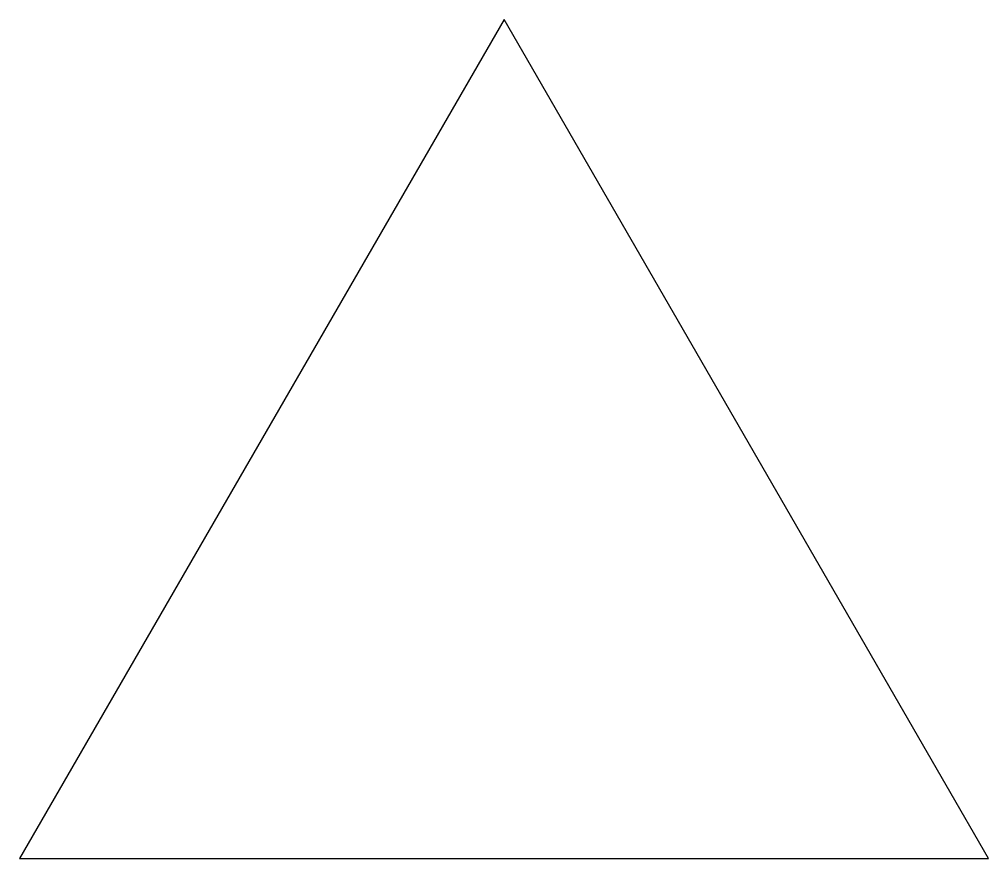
# Model space of a CAD drawing. Header units: feet. Extents: x -0.58 to 0.58, y -0.33 to 0.67.
import ezdxf

# ---------------------------------------------------------------- set-up
doc = ezdxf.new("R2010")
doc.units = ezdxf.units.FT
doc.header["$MEASUREMENT"] = 0

msp = doc.modelspace()

# ---------------------------------------------------------------- linework, layer by layer
msp.add_3dface([(0.5774, -0.3333, 1), (0, 0.6667, 1), (-0.5774, -0.3333, 1)])
at = {"layer": 'Defpoints'}
msp.add_point((0, 0), dxfattribs=at)

doc.saveas('drawing.dxf')
